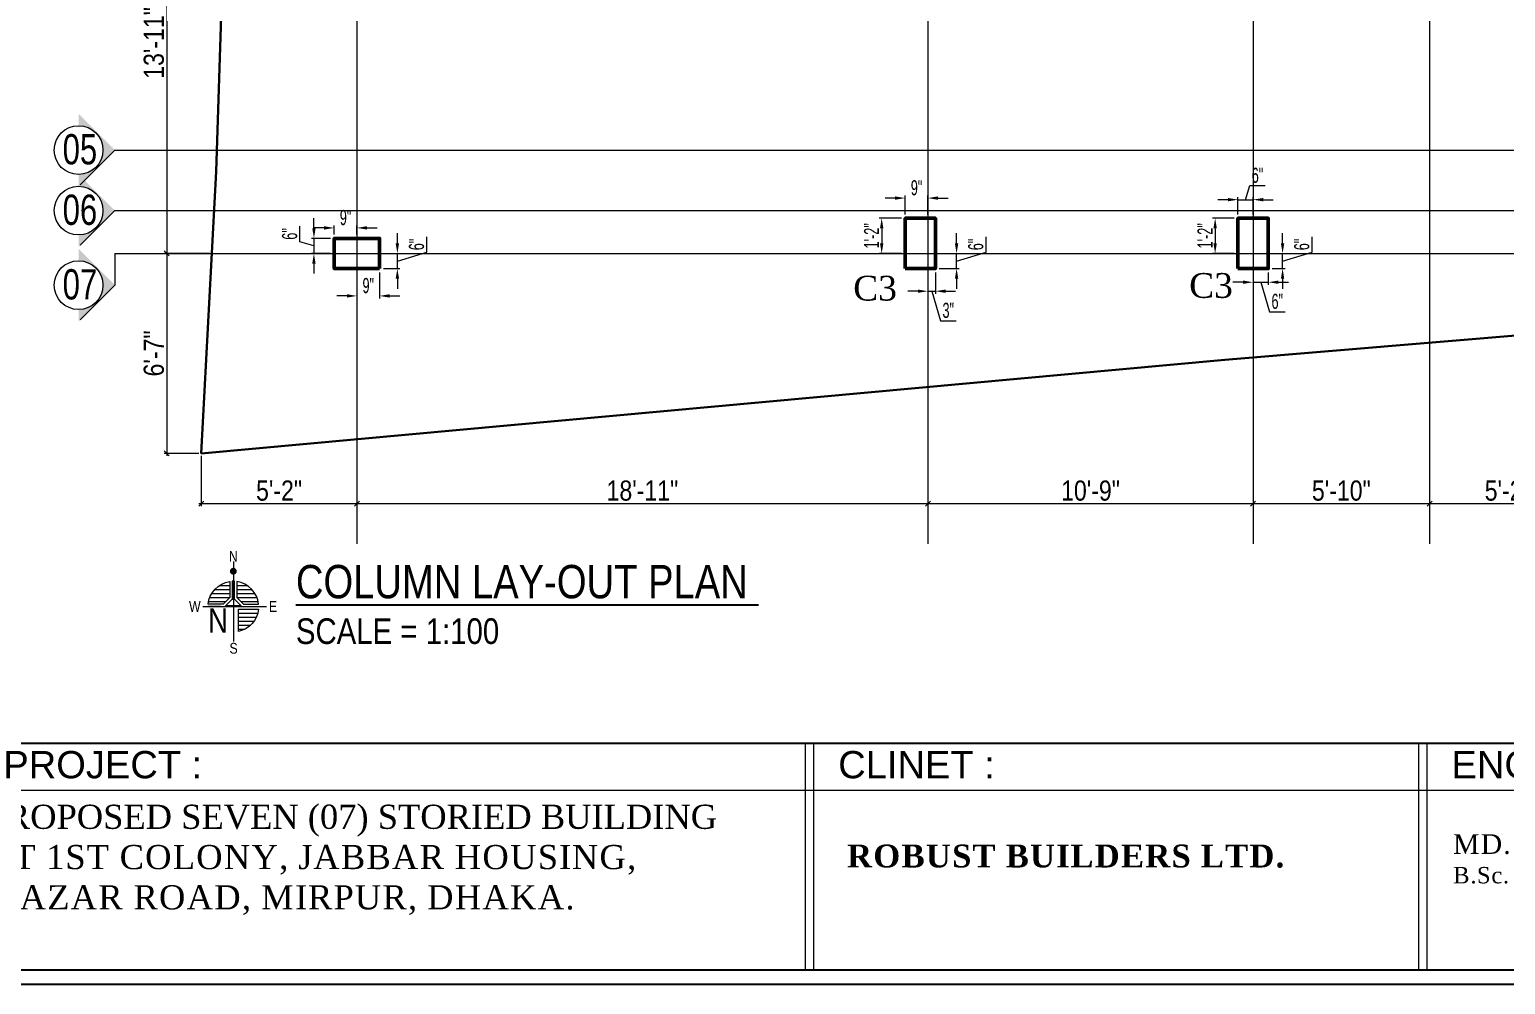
# Model space of a CAD drawing. Extents: x 52891 to 66536, y -48165 to -44533.
# Drawn here: x 57068 to 57654, y -47002 to -46623 of the extents above; entities that cross this region are included whole.
import ezdxf
from ezdxf.enums import TextEntityAlignment as Align

# ---------------------------------------------------------------- set-up
doc = ezdxf.new("R2010")
doc.units = 0
doc.header["$MEASUREMENT"] = 0
doc.header["$PDMODE"] = 3
doc.layers.get('DEFPOINTS').update_dxf_attribs({"lineweight": 13})
for name, color, linetype, lineweight in [('1-TEXT', 212, 'Continuous', 25), ('COLUMN-1', 1, 'Continuous', 50), ('DIMEN', 8, 'Continuous', 13), ('line', 7, 'Continuous', 15), ('NORTH_DER', 7, 'Continuous', 13), ('TEXT', 7, 'Continuous', 13), ('WALL', 7, 'Continuous', 30)]:
    doc.layers.add(name, color=color, linetype=linetype, lineweight=lineweight)
doc.layers.add('Layer1', color=174, linetype='Continuous')
doc.layers.add('TITLE', color=3, linetype='Continuous')
doc.styles.add('1', font='times.ttf')
doc.styles.add('Arial', font='arial.ttf')
doc.styles.add('Dimtext', font='ARIALN.TTF')
doc.styles.add('NEW', font='swissck.ttf')
doc.styles.add('ROMAN_SIMPLEX', font='swisscl.ttf')
doc.styles.get("Standard").update_dxf_attribs({"font": 'arial.ttf', "width": 0.6, "height": 6})
doc.styles.add('STYLE4', font='swissc.ttf')
doc.dimstyles.new('1-4', dxfattribs={"dimtxt": 6, "dimasz": 4, "dimexe": 1, "dimexo": 1.5, "dimgap": 1, "dimtad": 1, "dimdec": 1, "dimzin": 3, "dimdsep": 46, "dimlunit": 4, "dimtxsty": 'Standard', "dimcen": 0.09, "dimdle": 4, "dimclrd": 252, "dimclre": 252, "dimclrt": 7, "dimadec": 0, "dimazin": 0, "dimtfac": 1, "dimtdec": 1, "dimtofl": 0, "dimtmove": 1, "dimatfit": 3, "dimfxl": 2, "dimfrac": 1, "dimtolj": 1, "dimtzin": 0, "dimlwd": 9, "dimlwe": 9, "dimarcsym": 0})
doc.dimstyles.new('Dim4', dxfattribs={"dimtxt": 8, "dimasz": 2, "dimexe": 1, "dimexo": 1, "dimgap": 1, "dimtad": 1, "dimdec": 0, "dimzin": 3, "dimdsep": 46, "dimlunit": 4, "dimtxsty": 'Dimtext', "dimblk": 'OBLIQUE', "dimcen": 2, "dimdle": 1, "dimclrd": 256, "dimclre": 256, "dimclrt": 3, "dimadec": 0, "dimazin": 1, "dimtm": 1e-09, "dimtfac": 1, "dimtdec": 0, "dimtofl": 0, "dimtmove": 2, "dimatfit": 3, "dimldrblk": 'OBLIQUE', "dimfxl": 6, "dimfrac": 2, "dimtolj": 1, "dimtzin": 0, "dimlwd": -1, "dimlwe": -1, "dimarcsym": 0})

# ---------------------------------------------------------------- blocks, each defined once
blk = doc.blocks.new('_Oblique')
at = {"layer": 'WALL', "color": 0, "lineweight": -2}
blk.add_line((-0.5, -0.5), (0.5, 0.5), dxfattribs=at)
blk = doc.blocks.new('*D1634')
at = {"layer": 'DEFPOINTS', "color": 0}
for p in [(57122.55, -46544.92), (57122.55, -46711.92), (57140.47, -46711.92)]:
    blk.add_point(p, dxfattribs=at)
at = {"layer": 'line'}
for p, q in [((57122.55, -46543.92), (57122.55, -46712.92)), ((57139.47, -46711.92), (57121.55, -46711.92))]:
    blk.add_line(p, q, dxfattribs=at)
at = {"layer": 'line', "xscale": 2, "yscale": 2, "zscale": 2}
for p, rotation in [((57122.55, -46544.92), 90), ((57122.55, -46711.92), 270)]:
    blk.add_blockref('_Oblique', p, dxfattribs=dict(at, rotation=rotation))
at = {"layer": 'line', "color": 3, "insert": (57117.47, -46628.42), "char_height": 8, "attachment_point": 5, "rotation": 90, "style": 'Dimtext'}
blk.add_mtext('\\A1;13\'-11"', dxfattribs=at)
blk = doc.blocks.new('*D1635')
at = {"layer": 'DEFPOINTS', "color": 0}
for p in [(57140.47, -46711.92), (57122.55, -46791.19), (57136.24, -46791.19)]:
    blk.add_point(p, dxfattribs=at)
at = {"layer": 'line'}
for p, q in [((57139.47, -46711.92), (57121.55, -46711.92)), ((57122.55, -46710.92), (57122.55, -46792.19)), ((57135.24, -46791.19), (57121.55, -46791.19))]:
    blk.add_line(p, q, dxfattribs=at)
at = {"layer": 'line', "xscale": 2, "yscale": 2, "zscale": 2}
for p, rotation in [((57122.55, -46711.92), 90), ((57122.55, -46791.19), 270)]:
    blk.add_blockref('_Oblique', p, dxfattribs=dict(at, rotation=rotation))
at = {"layer": 'line', "color": 3, "insert": (57117.47, -46751.56), "char_height": 8, "attachment_point": 5, "rotation": 90, "style": 'Dimtext'}
blk.add_mtext('\\A1;6\'-7"', dxfattribs=at)
blk = doc.blocks.new('*D1636')
at = {"layer": 'DEFPOINTS', "color": 0}
for p in [(57136.24, -46791.19), (57198.01, -46791.19), (57198.01, -46811.1)]:
    blk.add_point(p, dxfattribs=at)
at = {"layer": 'line'}
for p, q in [((57136.24, -46792.19), (57136.24, -46812.1)), ((57198.01, -46792.19), (57198.01, -46812.1)), ((57135.24, -46811.1), (57199.01, -46811.1))]:
    blk.add_line(p, q, dxfattribs=at)
at = {"layer": 'line', "xscale": 2, "yscale": 2, "zscale": 2, "rotation": 180}
blk.add_blockref('_Oblique', (57136.24, -46811.1), dxfattribs=at)
at = {"layer": 'line', "xscale": 2, "yscale": 2, "zscale": 2}
blk.add_blockref('_Oblique', (57198.01, -46811.1), dxfattribs=at)
at = {"layer": 'line', "color": 3, "insert": (57167.13, -46806.01), "char_height": 8, "attachment_point": 5, "style": 'Dimtext'}
blk.add_mtext('\\A1;5\'-2"', dxfattribs=at)
blk = doc.blocks.new('*D1637')
at = {"layer": 'DEFPOINTS', "color": 0}
for p in [(57198.01, -46791.19), (57424.51, -46811.1), (57424.51, -46811.1)]:
    blk.add_point(p, dxfattribs=at)
at = {"layer": 'line'}
for p, q in [((57198.01, -46792.19), (57198.01, -46812.1)), ((57197.01, -46811.1), (57425.51, -46811.1))]:
    blk.add_line(p, q, dxfattribs=at)
at = {"layer": 'line', "xscale": 2, "yscale": 2, "zscale": 2, "rotation": 180}
blk.add_blockref('_Oblique', (57198.01, -46811.1), dxfattribs=at)
at = {"layer": 'line', "xscale": 2, "yscale": 2, "zscale": 2}
blk.add_blockref('_Oblique', (57424.51, -46811.1), dxfattribs=at)
at = {"layer": 'line', "color": 3, "insert": (57311.26, -46806.01), "char_height": 8, "attachment_point": 5, "style": 'Dimtext'}
blk.add_mtext('\\A1;18\'-11"', dxfattribs=at)
blk = doc.blocks.new('*D1638')
at = {"layer": 'DEFPOINTS', "color": 0}
for p in [(57424.51, -46811.1), (57553.51, -46811.1), (57553.51, -46811.1)]:
    blk.add_point(p, dxfattribs=at)
at = {"layer": 'line'}
blk.add_line((57423.51, -46811.1), (57554.51, -46811.1), dxfattribs=at)
at = {"layer": 'line', "xscale": 2, "yscale": 2, "zscale": 2, "rotation": 180}
blk.add_blockref('_Oblique', (57424.51, -46811.1), dxfattribs=at)
at = {"layer": 'line', "xscale": 2, "yscale": 2, "zscale": 2}
blk.add_blockref('_Oblique', (57553.51, -46811.1), dxfattribs=at)
at = {"layer": 'line', "color": 3, "insert": (57489.01, -46806.01), "char_height": 8, "attachment_point": 5, "style": 'Dimtext'}
blk.add_mtext('\\A1;10\'-9"', dxfattribs=at)
blk = doc.blocks.new('*D1639')
at = {"layer": 'DEFPOINTS', "color": 0}
for p in [(57553.51, -46811.1), (57623.51, -46811.1), (57623.51, -46811.1)]:
    blk.add_point(p, dxfattribs=at)
at = {"layer": 'line'}
blk.add_line((57552.51, -46811.1), (57624.51, -46811.1), dxfattribs=at)
at = {"layer": 'line', "xscale": 2, "yscale": 2, "zscale": 2, "rotation": 180}
blk.add_blockref('_Oblique', (57553.51, -46811.1), dxfattribs=at)
at = {"layer": 'line', "xscale": 2, "yscale": 2, "zscale": 2}
blk.add_blockref('_Oblique', (57623.51, -46811.1), dxfattribs=at)
at = {"layer": 'line', "color": 3, "insert": (57588.51, -46806.01), "char_height": 8, "attachment_point": 5, "style": 'Dimtext'}
blk.add_mtext('\\A1;5\'-10"', dxfattribs=at)
blk = doc.blocks.new('*D1640')
at = {"layer": 'DEFPOINTS', "color": 0}
for p in [(57623.51, -46811.1), (57685.51, -46811.1), (57685.51, -46811.1)]:
    blk.add_point(p, dxfattribs=at)
at = {"layer": 'line'}
blk.add_line((57622.51, -46811.1), (57686.51, -46811.1), dxfattribs=at)
at = {"layer": 'line', "xscale": 2, "yscale": 2, "zscale": 2, "rotation": 180}
blk.add_blockref('_Oblique', (57623.51, -46811.1), dxfattribs=at)
at = {"layer": 'line', "xscale": 2, "yscale": 2, "zscale": 2}
blk.add_blockref('_Oblique', (57685.51, -46811.1), dxfattribs=at)
at = {"layer": 'line', "color": 3, "insert": (57654.51, -46806.01), "char_height": 8, "attachment_point": 5, "style": 'Dimtext'}
blk.add_mtext('\\A1;5\'-2"', dxfattribs=at)
blk = doc.blocks.new('*D1659')
at = {"layer": 'DEFPOINTS', "color": 0}
for p in [(57198.01, -46701.78), (57189.01, -46705.92), (57198.01, -46705.92)]:
    blk.add_point(p, dxfattribs=at)
at = {"layer": 'line', "color": 252, "linetype": 'Continuous', "lineweight": 9}
for p, q in [((57185.01, -46701.78), (57181.01, -46701.78)), ((57189.01, -46704.42), (57189.01, -46700.78)), ((57198.01, -46704.42), (57198.01, -46700.78)), ((57202.01, -46701.78), (57206.01, -46701.78))]:
    blk.add_line(p, q, dxfattribs=at)
at = {"layer": 'line', "color": 252}
for points in [[(57185.01, -46701.11), (57185.01, -46702.44), (57189.01, -46701.78)], [(57202.01, -46701.11), (57202.01, -46702.44), (57198.01, -46701.78)]]:
    blk.add_solid(points, dxfattribs=at)
at = {"layer": 'line', "color": 7, "insert": (57193.51, -46697.71), "char_height": 6, "attachment_point": 5}
blk.add_mtext('\\A1;9"', dxfattribs=at)
blk = doc.blocks.new('*D1660')
at = {"layer": 'DEFPOINTS', "color": 0}
for p in [(57189.01, -46705.92), (57180.95, -46711.92), (57189.01, -46711.92)]:
    blk.add_point(p, dxfattribs=at)
at = {"layer": 'line', "color": 252, "linetype": 'Continuous', "lineweight": 9}
for p, q in [((57180.95, -46701.92), (57180.95, -46697.92)), ((57175.39, -46707.25), (57175.39, -46701.1)), ((57180.95, -46708.92), (57175.39, -46707.25)), ((57187.51, -46705.92), (57179.95, -46705.92)), ((57180.95, -46705.92), (57180.95, -46711.92)), ((57187.51, -46711.92), (57179.95, -46711.92)), ((57180.95, -46715.92), (57180.95, -46719.92))]:
    blk.add_line(p, q, dxfattribs=at)
at = {"layer": 'line', "color": 252}
for points in [[(57180.29, -46701.92), (57181.62, -46701.92), (57180.95, -46705.92)], [(57180.29, -46715.92), (57181.62, -46715.92), (57180.95, -46711.92)]]:
    blk.add_solid(points, dxfattribs=at)
at = {"layer": 'line', "color": 7, "insert": (57171.33, -46704.18), "char_height": 6, "attachment_point": 5, "rotation": 90}
blk.add_mtext('\\A1;6"', dxfattribs=at)
blk = doc.blocks.new('*D1661')
at = {"layer": 'DEFPOINTS', "color": 0}
for p in [(57198.01, -46717.92), (57207.01, -46717.92), (57207.01, -46728.75)]:
    blk.add_point(p, dxfattribs=at)
at = {"layer": 'line', "color": 252, "linetype": 'Continuous', "lineweight": 9}
for p, q in [((57198.01, -46719.42), (57198.01, -46729.75)), ((57207.01, -46719.42), (57207.01, -46729.75)), ((57194.01, -46728.75), (57190.01, -46728.75)), ((57211.01, -46728.75), (57215.01, -46728.75))]:
    blk.add_line(p, q, dxfattribs=at)
at = {"layer": 'line', "color": 252}
for points in [[(57194.01, -46728.08), (57194.01, -46729.42), (57198.01, -46728.75)], [(57211.01, -46728.08), (57211.01, -46729.42), (57207.01, -46728.75)]]:
    blk.add_solid(points, dxfattribs=at)
at = {"layer": 'line', "color": 7, "insert": (57202.51, -46724.69), "char_height": 6, "attachment_point": 5}
blk.add_mtext('\\A1;9"', dxfattribs=at)
blk = doc.blocks.new('*D1662')
at = {"layer": 'DEFPOINTS', "color": 0}
for p in [(57207.01, -46711.92), (57214.04, -46711.92), (57207.01, -46717.92)]:
    blk.add_point(p, dxfattribs=at)
at = {"layer": 'line', "color": 252, "linetype": 'Continuous', "lineweight": 9}
for p, q in [((57214.04, -46707.92), (57214.04, -46703.92)), ((57225.73, -46711.42), (57225.73, -46705.26)), ((57208.51, -46711.92), (57215.04, -46711.92)), ((57214.04, -46714.92), (57225.73, -46711.42)), ((57214.04, -46717.92), (57214.04, -46711.92)), ((57208.51, -46717.92), (57215.04, -46717.92)), ((57214.04, -46721.92), (57214.04, -46725.92))]:
    blk.add_line(p, q, dxfattribs=at)
at = {"layer": 'line', "color": 252}
for points in [[(57213.37, -46707.92), (57214.71, -46707.92), (57214.04, -46711.92)], [(57213.37, -46721.92), (57214.71, -46721.92), (57214.04, -46717.92)]]:
    blk.add_solid(points, dxfattribs=at)
at = {"layer": 'line', "color": 7, "insert": (57221.67, -46708.34), "char_height": 6, "attachment_point": 5, "rotation": 90}
blk.add_mtext('\\A1;6"', dxfattribs=at)
blk = doc.blocks.new('*D1663')
at = {"layer": 'DEFPOINTS', "color": 0}
for p in [(57415.51, -46697.92), (57406.17, -46711.92), (57415.51, -46711.92)]:
    blk.add_point(p, dxfattribs=at)
at = {"layer": 'line', "color": 252, "linetype": 'Continuous', "lineweight": 9}
for p, q in [((57414.01, -46697.92), (57405.17, -46697.92)), ((57406.17, -46701.92), (57406.17, -46707.92)), ((57414.01, -46711.92), (57405.17, -46711.92))]:
    blk.add_line(p, q, dxfattribs=at)
at = {"layer": 'line', "color": 252}
for points in [[(57405.51, -46701.92), (57406.84, -46701.92), (57406.17, -46697.92)], [(57405.51, -46707.92), (57406.84, -46707.92), (57406.17, -46711.92)]]:
    blk.add_solid(points, dxfattribs=at)
at = {"layer": 'line', "color": 7, "insert": (57402.16, -46704.92), "char_height": 6, "attachment_point": 5, "rotation": 90}
blk.add_mtext('\\A1;1\'-2"', dxfattribs=at)
blk = doc.blocks.new('*D1664')
at = {"layer": 'DEFPOINTS', "color": 0}
for p in [(57424.51, -46689.95), (57415.51, -46697.92), (57424.51, -46697.92)]:
    blk.add_point(p, dxfattribs=at)
at = {"layer": 'line', "color": 252, "linetype": 'Continuous', "lineweight": 9}
for p, q in [((57411.51, -46689.95), (57407.51, -46689.95)), ((57415.51, -46696.42), (57415.51, -46688.95)), ((57424.51, -46696.42), (57424.51, -46688.95)), ((57428.51, -46689.95), (57432.51, -46689.95))]:
    blk.add_line(p, q, dxfattribs=at)
at = {"layer": 'line', "color": 252}
for points in [[(57411.51, -46689.28), (57411.51, -46690.62), (57415.51, -46689.95)], [(57428.51, -46689.28), (57428.51, -46690.62), (57424.51, -46689.95)]]:
    blk.add_solid(points, dxfattribs=at)
at = {"layer": 'line', "color": 7, "insert": (57420.01, -46685.89), "char_height": 6, "attachment_point": 5}
blk.add_mtext('\\A1;9"', dxfattribs=at)
blk = doc.blocks.new('*D1665')
at = {"layer": 'DEFPOINTS', "color": 0}
for p in [(57424.51, -46717.92), (57427.51, -46717.92), (57427.51, -46726.88)]:
    blk.add_point(p, dxfattribs=at)
at = {"layer": 'line', "color": 252, "linetype": 'Continuous', "lineweight": 9}
for p, q in [((57424.51, -46719.42), (57424.51, -46727.88)), ((57427.51, -46719.42), (57427.51, -46727.88)), ((57420.51, -46726.88), (57416.51, -46726.88)), ((57424.51, -46726.88), (57427.51, -46726.88)), ((57426.01, -46726.88), (57429.52, -46738.58)), ((57431.51, -46726.88), (57435.51, -46726.88)), ((57429.52, -46738.58), (57435.66, -46738.58))]:
    blk.add_line(p, q, dxfattribs=at)
at = {"layer": 'line', "color": 252}
for points in [[(57420.51, -46726.22), (57420.51, -46727.55), (57424.51, -46726.88)], [(57431.51, -46726.22), (57431.51, -46727.55), (57427.51, -46726.88)]]:
    blk.add_solid(points, dxfattribs=at)
at = {"layer": 'line', "color": 7, "insert": (57432.59, -46734.52), "char_height": 6, "attachment_point": 5}
blk.add_mtext('\\A1;3"', dxfattribs=at)
blk = doc.blocks.new('*D1666')
at = {"layer": 'DEFPOINTS', "color": 0}
for p in [(57427.51, -46711.92), (57435.88, -46711.92), (57427.51, -46717.92)]:
    blk.add_point(p, dxfattribs=at)
at = {"layer": 'line', "color": 252, "linetype": 'Continuous', "lineweight": 9}
for p, q in [((57435.88, -46707.92), (57435.88, -46703.92)), ((57447.58, -46711.42), (57447.58, -46705.26)), ((57429.01, -46711.92), (57436.88, -46711.92)), ((57435.88, -46714.92), (57447.58, -46711.42)), ((57435.88, -46717.92), (57435.88, -46711.92)), ((57429.01, -46717.92), (57436.88, -46717.92)), ((57435.88, -46721.92), (57435.88, -46725.92))]:
    blk.add_line(p, q, dxfattribs=at)
at = {"layer": 'line', "color": 252}
for points in [[(57435.22, -46707.92), (57436.55, -46707.92), (57435.88, -46711.92)], [(57435.22, -46721.92), (57436.55, -46721.92), (57435.88, -46717.92)]]:
    blk.add_solid(points, dxfattribs=at)
at = {"layer": 'line', "color": 7, "insert": (57443.51, -46708.34), "char_height": 6, "attachment_point": 5, "rotation": 90}
blk.add_mtext('\\A1;6"', dxfattribs=at)
blk = doc.blocks.new('*D1667')
at = {"layer": 'DEFPOINTS', "color": 0}
for p in [(57553.51, -46690.58), (57547.51, -46697.92), (57553.51, -46697.92)]:
    blk.add_point(p, dxfattribs=at)
at = {"layer": 'line', "color": 252, "linetype": 'Continuous', "lineweight": 9}
for p, q in [((57550.51, -46690.58), (57552.18, -46685.02)), ((57552.18, -46685.02), (57558.34, -46685.02)), ((57543.51, -46690.58), (57539.51, -46690.58)), ((57547.51, -46696.42), (57547.51, -46689.58)), ((57547.51, -46690.58), (57553.51, -46690.58)), ((57553.51, -46696.42), (57553.51, -46689.58)), ((57557.51, -46690.58), (57561.51, -46690.58))]:
    blk.add_line(p, q, dxfattribs=at)
at = {"layer": 'line', "color": 252}
for points in [[(57543.51, -46689.91), (57543.51, -46691.25), (57547.51, -46690.58)], [(57557.51, -46689.91), (57557.51, -46691.25), (57553.51, -46690.58)]]:
    blk.add_solid(points, dxfattribs=at)
at = {"layer": 'line', "color": 7, "insert": (57555.26, -46680.95), "char_height": 6, "attachment_point": 5}
blk.add_mtext('\\A1;6"', dxfattribs=at)
blk = doc.blocks.new('*D1668')
at = {"layer": 'DEFPOINTS', "color": 0}
for p in [(57547.51, -46697.92), (57538.44, -46711.92), (57547.51, -46711.92)]:
    blk.add_point(p, dxfattribs=at)
at = {"layer": 'line', "color": 252, "linetype": 'Continuous', "lineweight": 9}
for p, q in [((57546.01, -46697.92), (57537.44, -46697.92)), ((57538.44, -46701.92), (57538.44, -46707.92)), ((57546.01, -46711.92), (57537.44, -46711.92))]:
    blk.add_line(p, q, dxfattribs=at)
at = {"layer": 'line', "color": 252}
for points in [[(57537.78, -46701.92), (57539.11, -46701.92), (57538.44, -46697.92)], [(57537.78, -46707.92), (57539.11, -46707.92), (57538.44, -46711.92)]]:
    blk.add_solid(points, dxfattribs=at)
at = {"layer": 'line', "color": 7, "insert": (57534.43, -46704.92), "char_height": 6, "attachment_point": 5, "rotation": 90}
blk.add_mtext('\\A1;1\'-2"', dxfattribs=at)
blk = doc.blocks.new('*D1669')
at = {"layer": 'DEFPOINTS', "color": 0}
for p in [(57553.51, -46717.92), (57559.51, -46717.92), (57559.51, -46723.32)]:
    blk.add_point(p, dxfattribs=at)
at = {"layer": 'line', "color": 252, "linetype": 'Continuous', "lineweight": 9}
for p, q in [((57553.51, -46719.42), (57553.51, -46724.32)), ((57559.51, -46719.42), (57559.51, -46724.32)), ((57549.51, -46723.32), (57545.51, -46723.32)), ((57553.51, -46723.32), (57559.51, -46723.32)), ((57556.51, -46723.32), (57560.02, -46735.01)), ((57563.51, -46723.32), (57567.51, -46723.32)), ((57560.02, -46735.01), (57566.18, -46735.01))]:
    blk.add_line(p, q, dxfattribs=at)
at = {"layer": 'line', "color": 252}
for points in [[(57549.51, -46722.65), (57549.51, -46723.98), (57553.51, -46723.32)], [(57563.51, -46722.65), (57563.51, -46723.98), (57559.51, -46723.32)]]:
    blk.add_solid(points, dxfattribs=at)
at = {"layer": 'line', "color": 7, "insert": (57563.1, -46730.94), "char_height": 6, "attachment_point": 5}
blk.add_mtext('\\A1;6"', dxfattribs=at)
blk = doc.blocks.new('*D1670')
at = {"layer": 'DEFPOINTS', "color": 0}
for p in [(57559.51, -46711.92), (57565.2, -46711.92), (57559.51, -46717.92)]:
    blk.add_point(p, dxfattribs=at)
at = {"layer": 'line', "color": 252, "linetype": 'Continuous', "lineweight": 9}
for p, q in [((57565.2, -46707.92), (57565.2, -46703.92)), ((57576.89, -46711.42), (57576.89, -46705.26)), ((57561.01, -46711.92), (57566.2, -46711.92)), ((57565.2, -46714.92), (57576.89, -46711.42)), ((57565.2, -46717.92), (57565.2, -46711.92)), ((57561.01, -46717.92), (57566.2, -46717.92)), ((57565.2, -46721.92), (57565.2, -46725.92))]:
    blk.add_line(p, q, dxfattribs=at)
at = {"layer": 'line', "color": 252}
for points in [[(57564.53, -46707.92), (57565.86, -46707.92), (57565.2, -46711.92)], [(57564.53, -46721.92), (57565.86, -46721.92), (57565.2, -46717.92)]]:
    blk.add_solid(points, dxfattribs=at)
at = {"layer": 'line', "color": 7, "insert": (57572.83, -46708.34), "char_height": 6, "attachment_point": 5, "rotation": 90}
blk.add_mtext('\\A1;6"', dxfattribs=at)
blk = doc.blocks.new('L')
at = {"layer": 'Layer1', "color": 0}
blk.add_line((0, 65.62), (-777.86, 65.62), dxfattribs=at)
at = {"layer": 'Layer1', "color": 4}
blk.add_lwpolyline([(-781.98, 548.61), (4.12, 548.61), (4.12, -4.12), (-781.98, -4.12)], close=True, dxfattribs=at)
at = {"layer": 'Layer1', "color": 1}
blk.add_lwpolyline([(-777.86, 544.49), (0, 544.49), (0, 0), (-777.86, 0)], close=True, dxfattribs=at)
at = {"layer": 'TEXT', "color": 0}
for p, q in [((0, 65.62), (-777.86, 65.62)), ((-525.74, 0.31), (-525.74, 65.62)), ((-523.37, 0.31), (-523.37, 65.62)), ((-348.23, 0.31), (-348.23, 65.62)), ((-345.86, 0.31), (-345.86, 65.62)), ((-777.86, 52.07), (0, 52.07))]:
    blk.add_line(p, q, dxfattribs=at)
at = {"layer": 'TEXT', "color": 4, "lineweight": 13, "char_height": 7.894, "attachment_point": 1, "style": 'Arial'}
for s, insert in [('PROJECT :', (-757.98, 63.44)), ('CLINET :', (-516.31, 63.44)), ('ENGINEER :', (-338.79, 63.44))]:
    blk.add_mtext(s, dxfattribs=dict(at, insert=insert))
at = {"layer": 'TEXT', "color": 3, "lineweight": 13, "attachment_point": 1, "style": 'Arial'}
for s, insert, char_height, width in [('{\\fTimes New Roman|b0|i0|c0|p18;\\T1.05;MD. ANISUR RAHMAN\\P\\H0.8344x;B.Sc. in Civil Engineer}', (-338.33, 39.36), 5.6834, 108.3857), ('\\pt139.4;{\\fTimes New Roman|b1|i0|c0|p18;\\T1.05;\\C5;ROBUST BUILDERS LTD.}', (-513.76, 36.38), 6.64, 133.2452)]:
    blk.add_mtext(s, dxfattribs=dict(at, insert=insert, char_height=char_height, width=width))
at = {"layer": 'WALL', "color": 4, "linetype": 'ByBlock', "lineweight": 25, "insert": (-763.12, 47.91), "char_height": 6.9904, "width": 217.6986, "attachment_point": 1}
blk.add_mtext('{\\fTimes New Roman|b0|i0|c0|p18;\\W1;\\C144;PROPOSED SEVEN (07) STORIED BUILDING\\P\\T1.05;AT 1ST COLONY, JABBAR HOUSING, MAZAR ROAD, MIRPUR, DHAKA.}', dxfattribs=at)

msp = doc.modelspace()

# ---------------------------------------------------------------- hatches: boundary and pattern name
at = {"layer": 'line', "linetype": 'Continuous', "ltscale": 10}
h = msp.add_hatch(color=7, dxfattribs=at)
h.paths.add_polyline_path([(57102, -46670.92), (57097.25, -46670.92, -0.414214), (57087.58, -46680.59), (57087.58, -46685.34)])
h.paths.add_polyline_path([(57102, -46670.92), (57087.58, -46656.5), (57087.58, -46661.25, -0.414214), (57097.25, -46670.92)])
h = msp.add_hatch(color=7, dxfattribs=at)
h.paths.add_polyline_path([(57102, -46694.92), (57097.25, -46694.92, -0.414214), (57087.58, -46704.59), (57087.58, -46709.34)])
h.paths.add_polyline_path([(57102, -46694.92), (57087.58, -46680.5), (57087.58, -46685.25, -0.414214), (57097.25, -46694.92)])
h = msp.add_hatch(color=7, dxfattribs=at)
h.paths.add_polyline_path([(57102, -46724.49), (57097.25, -46724.49, -0.414214), (57087.58, -46734.16), (57087.58, -46738.91)])
h.paths.add_polyline_path([(57102, -46724.49), (57087.58, -46710.07), (57087.58, -46714.82, -0.414214), (57097.25, -46724.49)])
at = {"layer": 'NORTH_DER'}
h = msp.add_hatch(dxfattribs=at)
h.set_pattern_fill('_USER', color=256, scale=1.571076, angle=1800, style=0, pattern_type=0)
h.set_pattern_definition([(360, (54532.8357, -47746.9824), (1e-13, 1.5710756), [])])
h.paths.add_polyline_path([(57147.59, -46842.03, 0.347379), (57138.97, -46851.04), (57144.9, -46851.04), (57147.59, -46848.35)])
h.paths.add_polyline_path([(57153.06, -46851.04), (57158.99, -46851.04, 0.347379), (57150.37, -46842.03), (57150.37, -46848.35)])
h.paths.add_polyline_path([(57151.03, -46852.94), (57151.03, -46861.84, 0.328937), (57158.99, -46852.94)])

# ---------------------------------------------------------------- linework, layer by layer
at = {"layer": 'COLUMN-1'}
for points in [[(57415.51, -46717.92), (57427.51, -46717.92), (57427.51, -46697.92), (57415.51, -46697.92)], [(57547.51, -46717.92), (57559.51, -46717.92), (57559.51, -46697.92), (57547.51, -46697.92)], [(57207.01, -46717.92), (57207.01, -46705.92), (57189.01, -46705.92), (57189.01, -46717.92)]]:
    msp.add_lwpolyline(points, close=True, dxfattribs=at)
at = {"layer": 'DIMEN'}
for p, q in [((57198.01, -46318.5), (57198.01, -46827.02)), ((57424.51, -46318.5), (57424.51, -46827.02)), ((57553.51, -46318.5), (57553.51, -46827.02)), ((57623.51, -46318.5), (57623.51, -46827.02)), ((57102, -46670.92), (58035.61, -46670.92)), ((57102, -46694.92), (58035.61, -46694.92)), ((57102, -46711.92), (58035.61, -46711.92)), ((57102, -46711.92), (57102, -46724.49))]:
    msp.add_line(p, q, dxfattribs=at)
at = {"layer": 'line', "color": 7, "linetype": 'Continuous', "ltscale": 10}
for p, q in [((57088.27, -46684.66), (57102, -46670.92)), ((57088.27, -46708.66), (57102, -46694.92)), ((57088.27, -46738.23), (57102, -46724.49))]:
    msp.add_line(p, q, dxfattribs=at)
at = {"layer": 'line', "color": 7, "linetype": 'Continuous', "lineweight": 20, "ltscale": 10}
for centre in [(57087.58, -46670.92), (57087.58, -46694.92), (57087.58, -46724.49)]:
    msp.add_circle(centre, 9.67, dxfattribs=at)
at = {"layer": 'NORTH_DER', "color": 1}
for p, q in [((57148.5, -46849), (57145.81, -46851.68)), ((57149.47, -46849), (57152.15, -46851.68)), ((57152.15, -46851.68), (57145.81, -46851.68))]:
    msp.add_line(p, q, dxfattribs=at)
at = {"layer": 'NORTH_DER', "color": 1, "const_width": 1.36}
msp.add_lwpolyline([(57148.3, -46837.93, 1), (57149.66, -46837.93, 1)], format="xyb", close=True, dxfattribs=at)
at = {"layer": 'NORTH_DER'}
for points in [[(57148.98, -46834.05), (57148.98, -46865.85)], [(57136.83, -46851.99), (57162.17, -46851.99)], [(57143.95, -46851.99), (57138.92, -46851.99)], [(57151.03, -46851.99), (57154.01, -46851.99)]]:
    msp.add_lwpolyline(points, dxfattribs=at)
for points in [[(57147.59, -46848.35), (57144.9, -46851.04), (57138.97, -46851.04), (57138.97, -46851.04, -0.347379), (57147.59, -46842.03), (57147.59, -46842.03)], [(57150.37, -46842.03), (57150.37, -46842.03), (57150.37, -46848.35), (57153.06, -46851.04), (57158.99, -46851.04), (57158.99, -46851.04, 0.347379)], [(57158.99, -46852.94, -0.328937), (57151.03, -46861.84), (57151.03, -46852.94), (57158.99, -46852.94)]]:
    msp.add_lwpolyline(points, format="xyb", close=True, dxfattribs=at)
at = {"layer": 'NORTH_DER', "color": 1}
msp.add_lwpolyline([(57148.5, -46841.94), (57148.5, -46841.94), (57148.5, -46849), (57149.47, -46849), (57149.47, -46841.94, 0.021929)], format="xyb", close=True, dxfattribs=at)
at = {"layer": 'WALL', "ltscale": 30}
for p, q in [((57142.2, -46679.39), (57151.26, -46392.8)), ((57136.24, -46791.19), (57142.2, -46679.39)), ((57855.16, -46727.75), (57542.32, -46754.14)), ((57542.32, -46754.14), (57136.24, -46791.19))]:
    msp.add_line(p, q, dxfattribs=at)

# ---------------------------------------------------------------- block references
at = {"layer": 'WALL', "xscale": 1.370411425996281, "yscale": 1.370411425996281, "zscale": 1.370411425990245}
msp.add_blockref('L', (58096.48, -46996.19), dxfattribs=at)

# ---------------------------------------------------------------- texts
at = {"layer": '1-TEXT', "style": 'NEW'}
for s, height, p in [('%%UCOLUMN LAY-OUT PLAN ', 13.2237, (57173.8, -46848.68)), ('SCALE = 1:100   ', 10.1721, (57173.8, -46866.8))]:
    msp.add_text(s, height=height, dxfattribs=at).set_placement(p)
at = {"layer": 'NORTH_DER', "style": 'STYLE4'}
for s, height, p in [('N', 4.29, (57148.97, -46832.01)), ('W', 4.29, (57133.71, -46851.91)), ('E', 4.29, (57164.75, -46851.93)), ('N', 9.66, (57142.91, -46857.46)), ('S', 4.29, (57149.07, -46868.5))]:
    msp.add_text(s, height=height, dxfattribs=at).set_placement(p, align=Align.MIDDLE_CENTER)
at = {"layer": 'TEXT', "lineweight": 18, "char_height": 12, "width": 278.5304, "attachment_point": 1, "style": 'ROMAN_SIMPLEX'}
for s, insert in [('05', (57081.28, -46664.58)), ('06', (57081.28, -46688.58)), ('07', (57081.28, -46718.15))]:
    msp.add_mtext(s, dxfattribs=dict(at, insert=insert))
at = {"layer": 'TITLE', "char_height": 9.832, "width": 16.942, "attachment_point": 1, "rotation": 360, "style": '1'}
for insert in [(57394.88, -46720.76), (57528.14, -46719.69)]:
    msp.add_mtext('{\\C7;C3}', dxfattribs=dict(at, insert=insert))

# ---------------------------------------------------------------- dimensions: what is measured, and where the dimension line sits
at = {"layer": 'line'}
for base, p1, p2, dimstyle, picture, middle in [((57122.55, -46711.92), (57122.55, -46544.92), (57140.47, -46711.92), 'Dim4', '*D1634', (57117.47, -46628.42)), ((57180.95, -46711.92), (57189.01, -46705.92), (57189.01, -46711.92), '1-4', '*D1660', (57171.33, -46706.25)), ((57406.17, -46711.92), (57415.51, -46697.92), (57415.51, -46711.92), '1-4', '*D1663', (57402.16, -46704.92)), ((57538.44, -46711.92), (57547.51, -46697.92), (57547.51, -46711.92), '1-4', '*D1668', (57534.43, -46704.92)), ((57214.04, -46711.92), (57207.01, -46717.92), (57207.01, -46711.92), '1-4', '*D1662', (57221.67, -46710.42)), ((57435.88, -46711.92), (57427.51, -46717.92), (57427.51, -46711.92), '1-4', '*D1666', (57443.51, -46710.42)), ((57565.2, -46711.92), (57559.51, -46717.92), (57559.51, -46711.92), '1-4', '*D1670', (57572.83, -46710.42)), ((57122.55, -46791.19), (57140.47, -46711.92), (57136.24, -46791.19), 'Dim4', '*D1635', (57117.47, -46751.56))]:
    dim = msp.add_linear_dim(base=base, p1=p1, p2=p2, angle=90, dimstyle=dimstyle, dxfattribs=at)
    dim.commit()
    dim.dimension.update_dxf_attribs({"geometry": picture, "text_midpoint": middle})
for base, p1, p2, dimstyle, picture, middle in [((57553.51, -46690.58), (57547.51, -46697.92), (57553.51, -46697.92), '1-4', '*D1667', (57553.18, -46680.95)), ((57424.51, -46689.95), (57415.51, -46697.92), (57424.51, -46697.92), '1-4', '*D1664', (57420.01, -46685.89)), ((57198.01, -46701.78), (57189.01, -46705.92), (57198.01, -46705.92), '1-4', '*D1659', (57193.51, -46697.71)), ((57207.01, -46728.75), (57198.01, -46717.92), (57207.01, -46717.92), '1-4', '*D1661', (57202.51, -46724.69)), ((57427.51, -46726.88), (57424.51, -46717.92), (57427.51, -46717.92), '1-4', '*D1665', (57430.52, -46734.52)), ((57559.51, -46723.32), (57553.51, -46717.92), (57559.51, -46717.92), '1-4', '*D1669', (57561.02, -46730.94)), ((57198.01, -46811.1), (57136.24, -46791.19), (57198.01, -46791.19), 'Dim4', '*D1636', (57167.13, -46806.01)), ((57424.51240294, -46811.09589984), (57198.01240294, -46791.18818117), (57424.51240294, -46811.09589984), 'Dim4', '*D1637', (57311.26240294, -46806.01131594)), ((57553.51, -46811.1), (57424.51, -46811.1), (57553.51, -46811.1), 'Dim4', '*D1638', (57489.01, -46806.01)), ((57623.51, -46811.1), (57553.51, -46811.1), (57623.51, -46811.1), 'Dim4', '*D1639', (57588.51, -46806.01)), ((57685.51, -46811.1), (57623.51, -46811.1), (57685.51, -46811.1), 'Dim4', '*D1640', (57654.51, -46806.01))]:
    dim = msp.add_linear_dim(base=base, p1=p1, p2=p2, dimstyle=dimstyle, dxfattribs=at)
    dim.commit()
    dim.dimension.update_dxf_attribs({"geometry": picture, "text_midpoint": middle})

doc.saveas('drawing.dxf')
